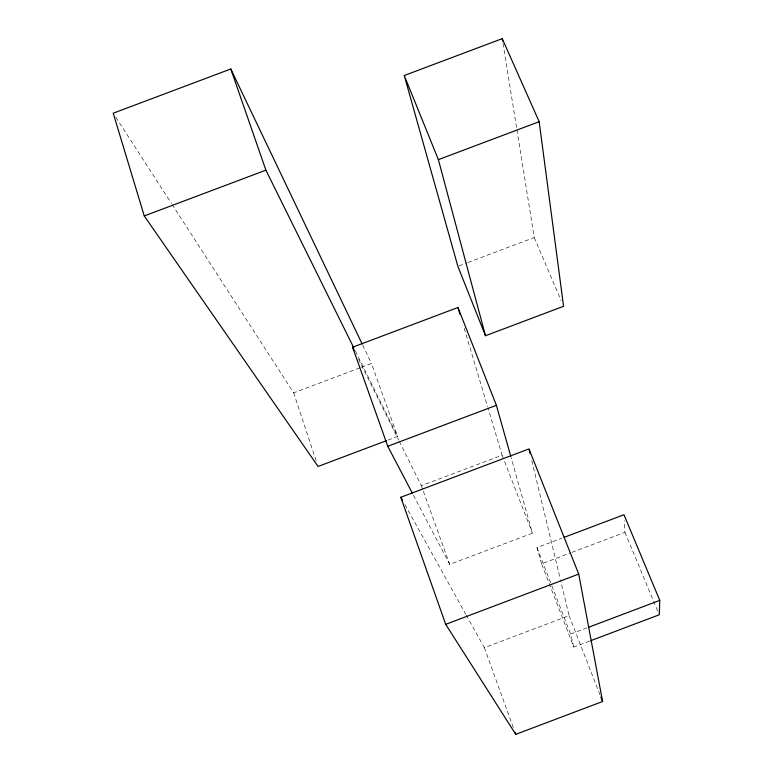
<?xml version="1.0" encoding="UTF-8"?>
<svg xmlns="http://www.w3.org/2000/svg" width="773" height="773" viewBox="0 0 773 773"><rect width="100%" height="100%" fill="white"/><g stroke="black" fill="none" stroke-linecap="round" stroke-linejoin="round"><path stroke-width="0.58" stroke-dasharray="3.87 2.9" d="M589.567 641.126L573.827 647.069L541.554 563.836L570.851 552.772M571.981 552.347L624.951 532.346L624.304 520.606M466.235 615.066L484.352 647.668L569.102 615.646L560.618 580.417M573.827 647.069L570.58 634.073L587.509 627.676M458.978 265.883L466.844 262.917M467.965 262.501L534.24 237.524L516.808 129.159M172.06 204.391L293.643 392.848L360.199 367.764M361.32 367.339L371.475 363.513L397.66 436.445L387.573 440.252M399.312 441.335L421.324 485.686L502.131 455.2L487.985 407.893M413.439 495.232L449.722 564.396L532.433 533.177L511.127 457.616M541.554 563.836L536.993 547.584L561.845 538.201M115.844 117.254L171.403 203.376M404.897 504.643L465.655 614.013M358.498 359.116L398.771 440.252M355.348 350.932L397.66 436.445M362.653 345.029L371.475 363.513M534.24 237.524L561.208 300.745M624.951 532.346L657.862 611.443M569.102 615.646L599.983 694.83M502.131 455.2L532.433 533.177M536.993 547.584L551.381 584.649M551.816 585.77L570.58 634.073M484.352 647.668L513.291 727.596M421.324 485.686L422.947 490.188M423.353 491.309L449.722 564.396M293.643 392.848L316.553 461.935M464.177 328.264L487.637 406.733M531.795 460.66L560.338 579.248M503.01 43.414L516.615 127.96"/><path stroke-width="1.16" d="M564.106 537.341L623.975 514.731L659.775 600.37L659.253 614.786L590.688 640.701M445.702 624.333L578.726 574.088L528.964 448.92L400.81 497.281L445.702 624.333L515.736 734.35L602.592 701.517L578.726 574.088M588.64 627.251L659.775 600.37M362.131 343.946L230.789 68.99L113.225 113.206L144.261 215.947L318.061 466.467L386.452 440.678M404.25 75.522L502.237 38.65L539.168 121.69L563.575 306.292L485.483 335.733L457.858 266.308L404.25 75.522L438.378 159.644L485.483 335.733M144.261 215.947L265.893 170.166L353.734 347.686M438.378 159.644L539.168 121.69M412.318 493.106L387.756 446.292L352.594 347.212L457.964 307.499L496.382 405.313L510.808 456.457M387.756 446.292L496.382 405.313M400.81 497.281L402.559 500.44M352.594 347.212L354.198 350.459M600.853 697.053L602.592 701.517M514.924 732.099L515.736 734.35M230.789 68.99L265.893 170.166M457.964 307.499L460.032 314.418M529.254 450.099L530.094 453.616M502.237 38.65L502.624 41.027"/></g></svg>
